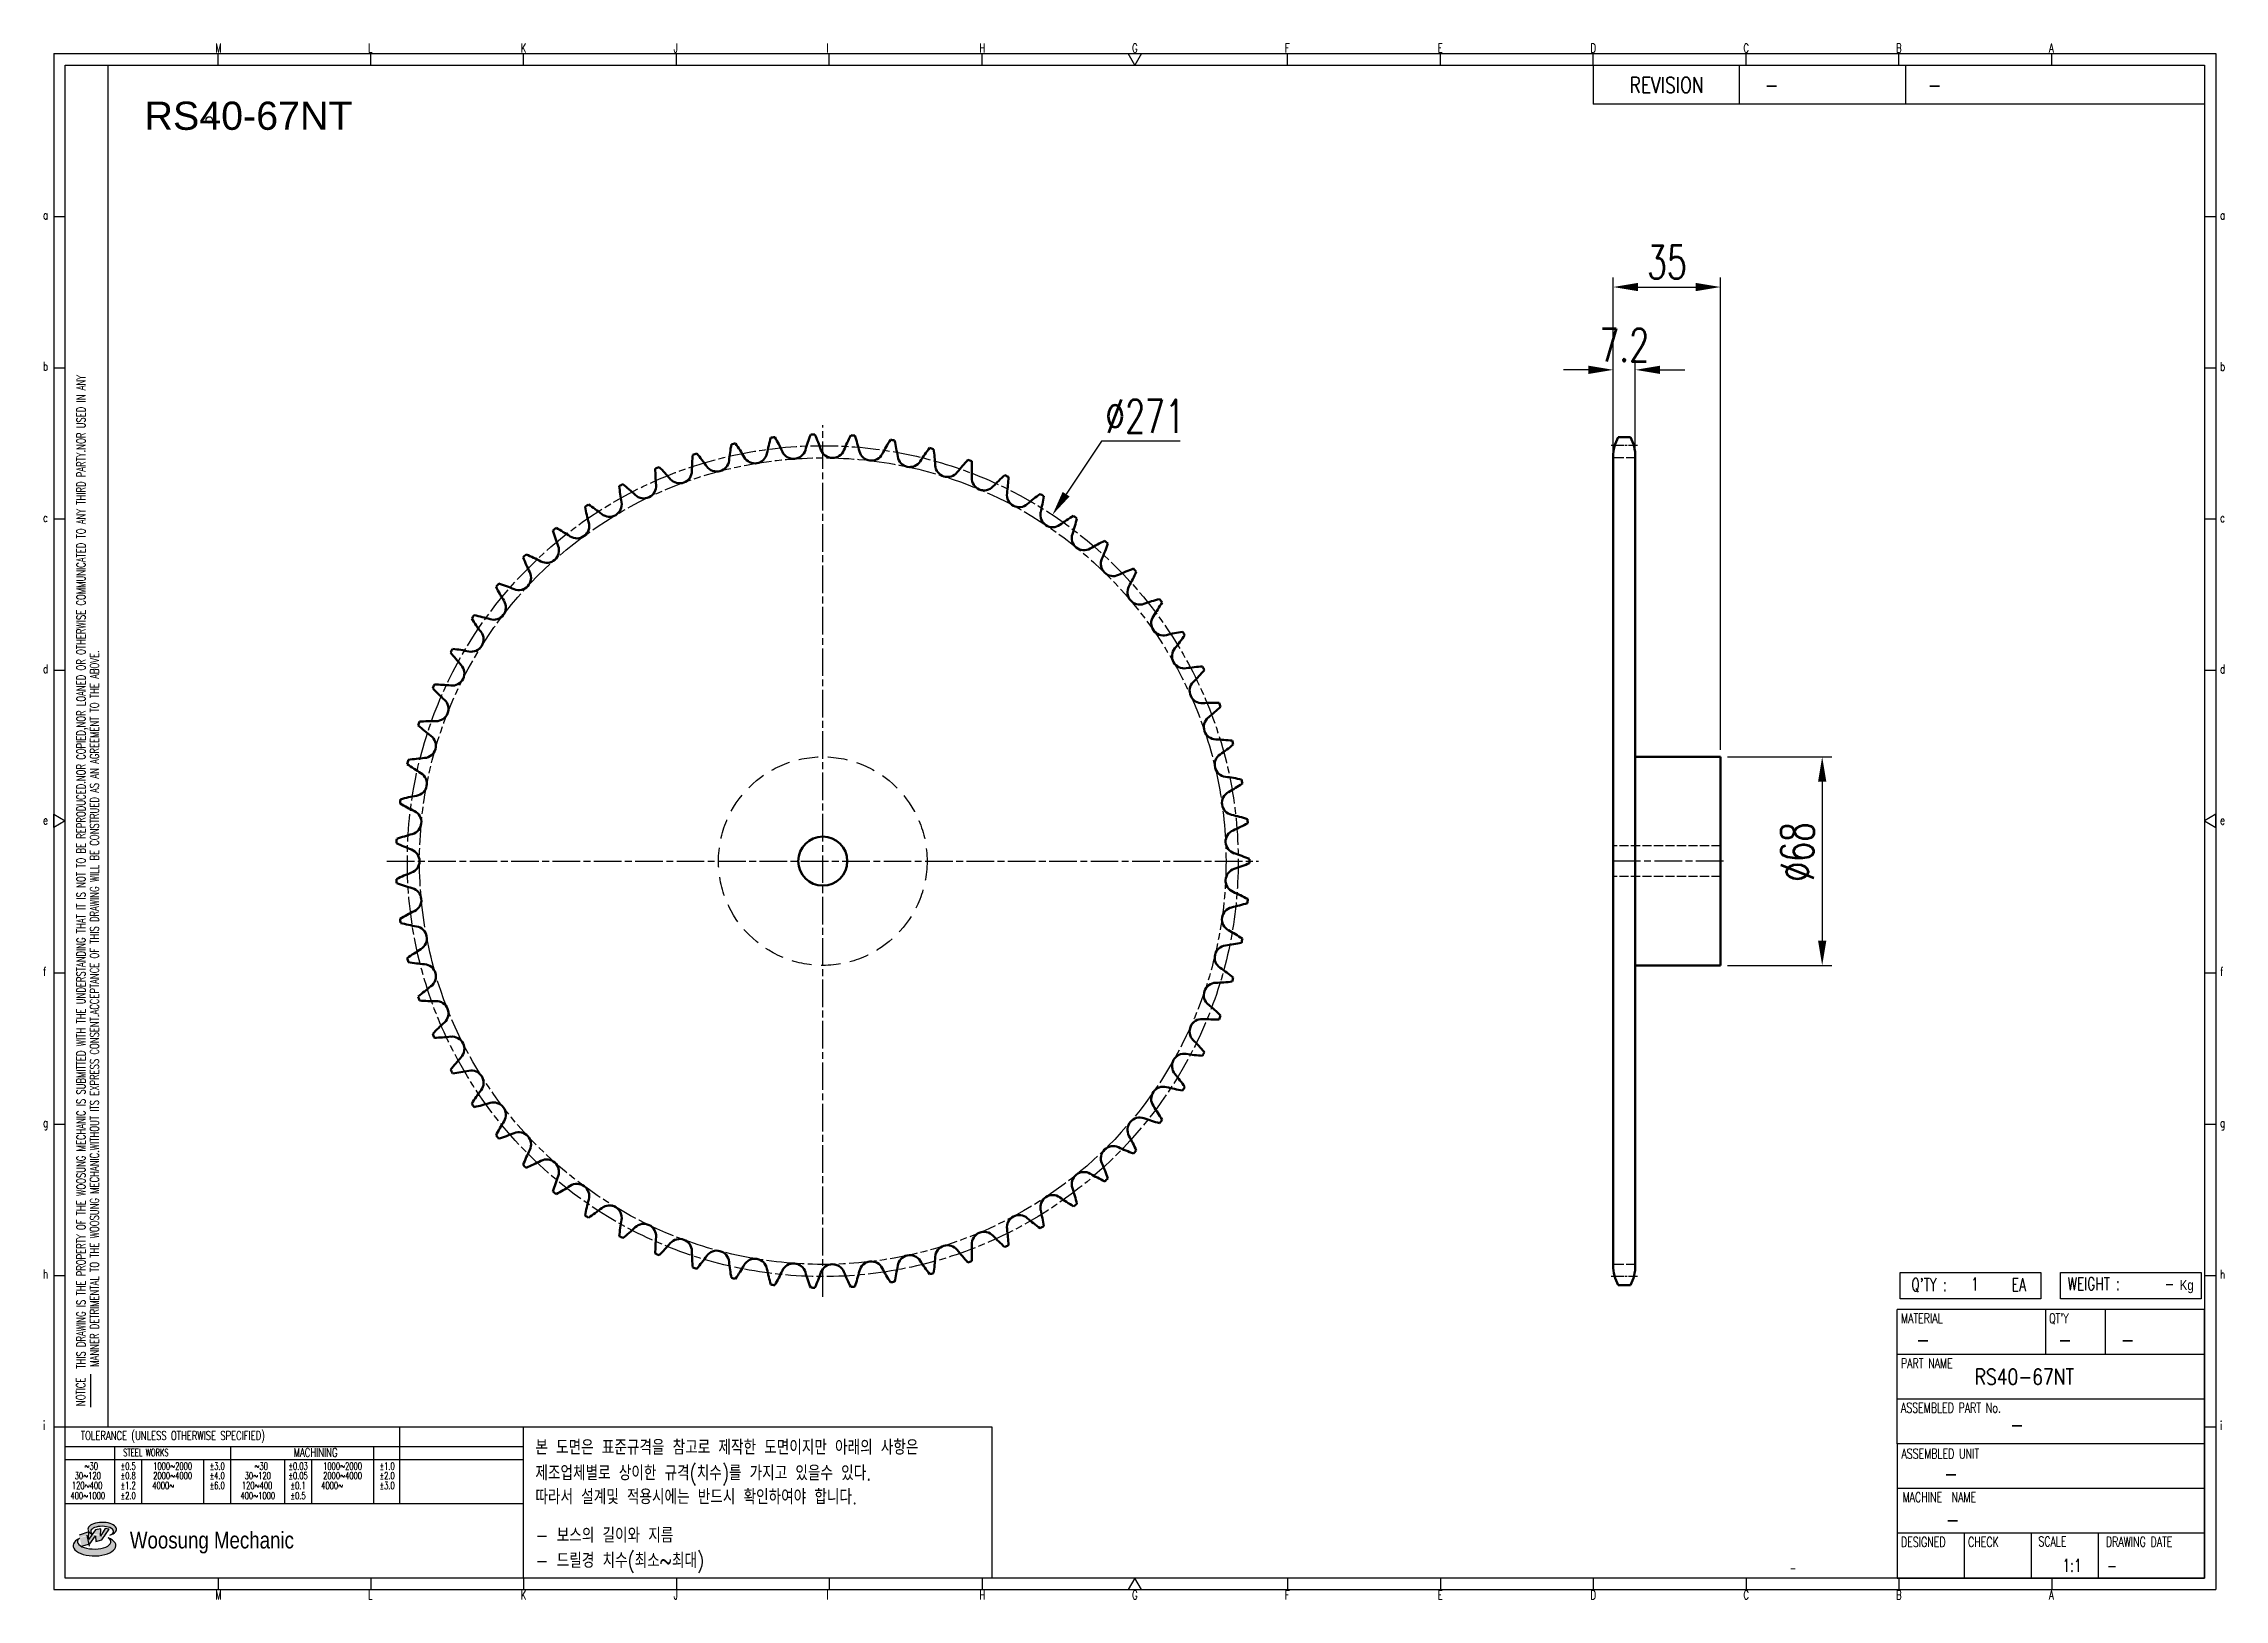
# Model space of a CAD drawing. Header units: millimetres. Extents: x 24040 to 24751, y 28 to 536.
import ezdxf
from ezdxf.enums import TextEntityAlignment as Align

# ---------------------------------------------------------------- set-up
doc = ezdxf.new("R2010")
doc.units = ezdxf.units.MM
for name, pattern in [('AM_ISO02W050', [7.5, 6, -1.5]), ('AM_ISO02W050x2', [3.75, 3, -0.75]), ('AM_ISO08W050', [18, 12, -1.5, 3, -1.5]), ('AM_ISO08W050x2', [9, 6, -0.75, 1.5, -0.75]), ('HIDDEN', [9.525, 6.35, -3.175])]:
    doc.linetypes.add(name, pattern=pattern)
for name, color, linetype, lineweight in [('AM_0N', 7, 'Continuous', 50), ('AM_3N', 6, 'AM_ISO02W050', 25), ('AM_7N', 4, 'AM_ISO08W050', 25)]:
    doc.layers.add(name, color=color, linetype=linetype, lineweight=lineweight)
for name, color, linetype in [('HL', 2, 'HIDDEN'), ('S-DIM', 7, 'Continuous'), ('TITLE', 7, 'Continuous'), ('도면레이아웃', 7, 'Continuous')]:
    doc.layers.add(name, color=color, linetype=linetype)
doc.styles.add('HAN', font='ROMANS.shx', dxfattribs={"width": 0.7, "bigfont": 'whgtxt.shx'})
doc.styles.add('HKD_ST2', font='romans.shx', dxfattribs={"width": 0.7, "height": 4, "bigfont": '@extfont2.shx'})
doc.styles.add('HSG', font='SIMPLEX.shx', dxfattribs={"width": 0.7, "bigfont": 'HSG.shx'})
doc.styles.add('ROMANS', font='romans.shx', dxfattribs={"width": 0.7, "bigfont": 'whgtxt.shx'})
doc.styles.add('SLDTEXTSTYLE4', font='arial.ttf', dxfattribs={"width": 0.8})
doc.styles.get("Standard").update_dxf_attribs({"font": 'arial.ttf'})
doc.dimstyles.new('APP23', dxfattribs={"dimscale": 4.5, "dimtxt": 2.4, "dimasz": 1.8, "dimexe": 0.7, "dimexo": 0.5, "dimgap": 0.6, "dimtad": 1, "dimtoh": 1, "dimdec": 1, "dimrnd": 0.01, "dimzin": 9, "dimdsep": 46, "dimtxsty": 'HSG', "dimcen": 0, "dimclrd": 1, "dimclre": 1, "dimclrt": 256, "dimazin": 2, "dimtp": 1, "dimtm": 1, "dimtfac": 0.5, "dimtdec": 1, "dimtix": 1, "dimtofl": 0, "dimtmove": 0, "dimatfit": 3, "dimfxl": 0, "dimtvp": 1, "dimtolj": 2, "dimlwd": -1, "dimlwe": -1, "dimarcsym": 0})

# ---------------------------------------------------------------- blocks, each defined once
blk = doc.blocks.new('SUYWSHJH')
at = {"layer": '도면레이아웃'}
h = blk.add_hatch(color=10, dxfattribs=at)
h.paths.add_polyline_path([(1.544, 35.177), (1.554, 34.966), (1.779, 35.034), (2.054, 35.422), (1.908, 35.446), (1.728, 35.167), (1.741, 35.439), (1.547, 35.405), (1.292, 35.041), (1.295, 35.33), (0.943, 35.208), (1.03, 34.8), (1.336, 34.885)])
edge = h.paths.add_edge_path()
edge.add_ellipse((1.795, 35.421), major_axis=(-0.53, 0), ratio=0.487785, start_angle=122.36065, end_angle=403.39574)
edge.add_line((1.411, 35.244), (1.419, 35.261))
edge.add_ellipse((1.798, 35.344), major_axis=(-0.423, 0), ratio=0.444396, start_angle=131.58977, end_angle=386.19408, ccw=False)
edge = h.paths.add_edge_path()
edge.add_ellipse((1.512, 34.815), major_axis=(-0.793, 0), ratio=0.480113, start_angle=314.67633, end_angle=590.85213)
edge.add_ellipse((1.501, 34.958), major_axis=(-0.62, 0), ratio=0.43311, start_angle=331.7024, end_angle=574.42495, ccw=False)
for p, q in [((0, 90.118), (80.15, 90.118)), ((0, 90.118), (0, 33.191)), ((6.089, 89.693), (6.089, 90.118)), ((11.753, 89.693), (11.753, 90.118)), ((17.418, 89.693), (17.418, 90.118)), ((23.082, 89.693), (23.082, 90.118)), ((28.746, 89.693), (28.746, 90.118)), ((34.411, 89.693), (34.411, 90.118)), ((45.739, 89.693), (45.739, 90.118)), ((51.404, 89.693), (51.404, 90.118)), ((57.068, 89.693), (57.068, 90.118)), ((62.732, 89.693), (62.732, 90.118)), ((68.397, 89.693), (68.397, 90.118)), ((74.061, 89.693), (74.061, 90.118)), ((80.15, 90.118), (80.15, 33.191)), ((0, 84.085), (0.425, 84.085)), ((79.725, 84.085), (80.15, 84.085)), ((0, 78.478), (0.425, 78.478)), ((79.725, 78.478), (80.15, 78.478)), ((0, 72.87), (0.425, 72.87)), ((79.725, 72.87), (80.15, 72.87)), ((0, 67.262), (0.425, 67.262)), ((79.725, 67.262), (80.15, 67.262)), ((0, 56.047), (0.425, 56.047)), ((79.725, 56.047), (80.15, 56.047)), ((0, 50.439), (0.425, 50.439)), ((79.725, 50.439), (80.15, 50.439)), ((0, 44.832), (0.425, 44.832)), ((79.725, 44.832), (80.15, 44.832)), ((1.377, 39.947), (1.377, 41.174)), ((0, 39.224), (0.425, 39.224)), ((79.725, 39.224), (80.15, 39.224)), ((0, 33.191), (80.15, 33.191)), ((6.089, 33.616), (6.089, 33.191)), ((11.753, 33.616), (11.753, 33.191)), ((17.418, 33.616), (17.418, 33.191)), ((23.082, 33.616), (23.082, 33.191)), ((28.746, 33.616), (28.746, 33.191)), ((34.411, 33.616), (34.411, 33.191)), ((45.739, 33.616), (45.739, 33.191)), ((51.404, 33.616), (51.404, 33.191)), ((57.068, 33.616), (57.068, 33.191)), ((62.732, 33.616), (62.732, 33.191)), ((68.397, 33.616), (68.397, 33.191)), ((74.061, 33.616), (74.061, 33.191))]:
    blk.add_line(p, q)
at = {"color": 2}
for p, q in [((2.017, 39.224), (2.017, 89.693)), ((0.425, 39.224), (17.418, 39.224)), ((12.816, 39.224), (12.816, 36.382)), ((17.418, 33.616), (17.418, 39.224)), ((0.425, 38.487), (17.418, 38.487)), ((0.425, 38.012), (17.418, 38.012)), ((2.257, 38.487), (2.257, 36.382)), ((3.257, 38.012), (3.257, 36.382)), ((5.557, 38.012), (5.557, 36.382)), ((6.557, 38.5), (6.557, 36.382)), ((8.557, 38.012), (8.557, 36.382)), ((9.557, 38.026), (9.557, 36.382)), ((11.857, 38.487), (11.857, 36.382)), ((0.425, 36.382), (17.418, 36.382))]:
    blk.add_line(p, q, dxfattribs=at)
at = {"color": 6, "ltscale": 0.5}
for p, q in [((57.068, 89.693), (57.068, 88.246)), ((62.47, 89.693), (62.47, 88.246)), ((68.635, 89.693), (68.635, 88.246)), ((79.725, 88.246), (57.068, 88.246)), ((68.336, 38.59), (68.336, 43.563)), ((79.725, 43.563), (68.336, 43.563)), ((73.827, 43.563), (73.827, 41.905)), ((76.037, 43.563), (76.037, 41.905)), ((79.725, 38.59), (79.725, 43.563)), ((79.725, 41.905), (68.336, 41.905)), ((79.725, 40.248), (68.336, 40.248)), ((68.336, 38.59), (68.336, 33.616)), ((79.725, 38.59), (68.336, 38.59)), ((79.725, 33.616), (79.725, 38.59)), ((79.725, 36.932), (68.336, 36.932)), ((79.725, 35.274), (68.336, 35.274)), ((70.822, 33.616), (70.822, 35.274)), ((73.309, 33.616), (73.309, 35.274)), ((75.796, 33.616), (75.796, 35.274)), ((68.336, 33.616), (79.725, 33.616))]:
    blk.add_line(p, q, dxfattribs=at)
for points in [[(40.075, 89.693), (39.83, 90.118), (40.32, 90.118)], [(0.425, 89.693), (79.725, 89.693), (79.725, 33.616), (0.425, 33.616)], [(0.425, 61.679), (0, 61.433), (0, 61.924)], [(79.725, 61.679), (80.15, 61.433), (80.15, 61.924)], [(40.075, 33.616), (39.83, 33.191), (40.32, 33.191)]]:
    blk.add_lwpolyline(points, close=True)
at = {"layer": 'TITLE', "color": 20}
for p, q in [((68.449, 43.961), (68.449, 44.936)), ((68.449, 44.936), (73.654, 44.936)), ((73.654, 44.936), (73.654, 43.961)), ((74.39, 43.961), (74.39, 44.936)), ((74.39, 44.936), (79.595, 44.936)), ((79.595, 44.936), (79.595, 43.961)), ((73.654, 43.961), (68.449, 43.961)), ((79.595, 43.961), (74.39, 43.961))]:
    blk.add_line(p, q, dxfattribs=at)
at = {"layer": '도면레이아웃'}
for p, q in [((1.295, 35.33), (0.943, 35.208)), ((1.03, 34.8), (1.336, 34.885)), ((1.224, 35.208), (1.311, 34.8)), ((1.224, 35.208), (1.224, 35.208)), ((1.547, 35.405), (1.292, 35.041)), ((1.292, 35.041), (1.295, 35.33)), ((1.336, 34.885), (1.544, 35.177)), ((1.419, 35.261), (1.411, 35.244)), ((1.544, 35.177), (1.554, 34.966)), ((1.741, 35.439), (1.547, 35.405)), ((1.554, 34.966), (1.779, 35.034)), ((1.908, 35.446), (1.728, 35.167)), ((1.728, 35.167), (1.741, 35.439)), ((1.779, 35.034), (2.054, 35.422)), ((2.054, 35.422), (1.908, 35.446))]:
    blk.add_line(p, q, dxfattribs=at)
for centre, major_axis, ratio, start_param, end_param in [((1.795, 35.421), (-0.53, 0), 0.487785, 2.135596, 7.040584), ((1.512, 34.815), (-0.793, 0), 0.480113, 5.492138, 10.312315), ((1.501, 34.958), (-0.62, 0), 0.43311, 5.789299, 10.025607), ((1.798, 35.344), (-0.423, 0), 0.444396, 2.296675, 6.740358)]:
    blk.add_ellipse(centre, major_axis=major_axis, ratio=ratio, start_param=start_param, end_param=end_param, dxfattribs=at)
at = {"color": 4, "style": 'HKD_ST2', "width": 0.7}
for s, p in [('M', (5.988, 90.164)), ('L', (11.652, 90.164)), ('K', (17.316, 90.164)), ('J', (22.981, 90.164)), ('I', (28.645, 90.164)), ('H', (34.309, 90.164)), ('G', (39.974, 90.164)), ('F', (45.638, 90.164)), ('E', (51.302, 90.164)), ('D', (56.967, 90.164)), ('C', (62.631, 90.164)), ('B', (68.295, 90.164)), ('A', (73.96, 90.164)), ('a', (-0.395, 83.976)), ('a', (80.305, 83.97)), ('b', (-0.395, 78.368)), ('b', (80.305, 78.362)), ('c', (-0.395, 72.76)), ('c', (80.305, 72.754)), ('d', (-0.395, 67.153)), ('d', (80.305, 67.147)), ('e', (-0.395, 61.545)), ('e', (80.305, 61.539)), ('f', (-0.395, 55.937)), ('f', (80.305, 55.931)), ('g', (-0.395, 50.33)), ('g', (80.305, 50.324)), ('h', (-0.395, 44.722)), ('h', (80.305, 44.716)), ('i', (-0.395, 39.114)), ('i', (80.305, 39.108)), ('M', (5.988, 32.824)), ('L', (11.652, 32.824)), ('K', (17.316, 32.824)), ('J', (22.981, 32.824)), ('I', (28.645, 32.824)), ('H', (34.309, 32.824)), ('G', (39.974, 32.824)), ('F', (45.638, 32.824)), ('E', (51.302, 32.824)), ('D', (56.967, 32.824)), ('C', (62.631, 32.824)), ('B', (68.295, 32.824)), ('A', (73.96, 32.824))]:
    blk.add_text(s, height=0.326, dxfattribs=at).set_placement(p)
for s, height, style, width, p in [('REVISION', 0.5806, 'HAN', 0.8, (58.415, 88.664)), ('-', 0.581, 'HAN', 0.8, (63.426, 88.664)), ('-', 0.581, 'HAN', 0.8, (69.468, 88.664)), ("Q'TY : ", 0.4746, 'HKD_ST2', 0.7, (68.857, 44.253)), ('1', 0.475, 'HKD_ST2', 0.7, (71.071, 44.275)), ('EA', 0.4746, 'HKD_ST2', 0.7, (72.578, 44.253)), ('WEIGHT : ', 0.4746, 'HKD_ST2', 0.7, (74.65, 44.286)), ('-', 0.581, 'HAN', 0.8, (69.029, 42.157)), ('-', 0.581, 'HAN', 0.8, (74.289, 42.157)), ('-', 0.581, 'HAN', 0.8, (76.623, 42.157)), ('-', 0.581, 'HAN', 0.8, (72.515, 39.013)), ('-', 0.581, 'HAN', 0.8, (70.067, 37.189)), ('-', 0.581, 'HAN', 0.8, (70.126, 35.48)), ('1:1', 0.4746, 'HKD_ST2', 0.7, (74.458, 33.848)), ('-', 0.475, 'HKD_ST2', 0.7, (76.112, 33.837))]:
    blk.add_text(s, height=height, dxfattribs=dict(style=style, width=width)).set_placement(p)
at = {"color": 6, "style": 'HKD_ST2', "width": 0.7}
for s, p in [(' THIS DRAWING IS THE PROPERTY OF THE WOOSUNG MECHANIC IS SUBMITTED WITH THE UNDERSTANDING THAT IT IS NOT TO BE REPRODUCED.NOR COPIED,NOR LOANED OR OTHERWISE COMMUNICATED TO ANY THIRD PARTY.NOR USED IN ANY', (1.173, 41.217)), ('MANNER DETRIMENTAL TO THE WOOSUNG MECHANIC.WITHOUT ITS EXPRESS CONSENT.ACCEPTANCE OF THIS DRAWING WILL BE CONSTRUED AS AN AGREEMENT TO THE ABOVE.', (1.672, 41.447))]:
    blk.add_text(s, height=0.326266, rotation=90, dxfattribs=at).set_placement(p)
at = {"style": 'HKD_ST2', "width": 0.7}
blk.add_text('-', height=0.475, dxfattribs=at).set_placement((78.613, 44.286), align=Align.RIGHT)
at = {"color": 4, "style": 'HKD_ST2', "width": 0.7}
for s, height, p in [('MATERIAL', 0.3651, (68.474, 43.425)), ("QT'Y", 0.3651, (73.965, 43.425)), ('PART NAME', 0.3651, (68.474, 41.756)), ('ASSEMBLED PART No.', 0.36511, (68.474, 40.109)), ('ASSEMBLED UNIT', 0.36511, (68.49, 38.408)), ('MACHINE  NAME', 0.36511, (68.532, 36.794)), ('DESIGNED', 0.3651, (68.474, 35.136)), ('CHECK', 0.3651, (70.961, 35.136)), ('SCALE', 0.3651, (73.566, 35.153)), ('DRAWING DATE', 0.36511, (76.071, 35.141))]:
    blk.add_text(s, height=height, dxfattribs=at).set_placement(p, align=Align.TOP_LEFT)
at = {"style": 'HKD_ST2', "width": 0.7}
blk.add_text('NOTICE', height=0.3263, rotation=90, dxfattribs=at).set_placement((1.163, 39.988))
for s, height, style, width, p in [('TOLERANCE (UNLESS OTHERWISE SPECIFIED)', 0.32627, 'HKD_ST2', 0.7, (4.417, 38.896)), ('-', 0.326, 'ROMANS', 0.65, (64.469, 33.975))]:
    blk.add_text(s, height=height, dxfattribs=dict(style=style, width=width)).set_placement(p, align=Align.MIDDLE_CENTER)
at = {"color": 4, "style": 'HKD_ST2', "width": 0.7}
for s, height, p in [('STEEL WORKS', 0.26101, (3.416, 38.268)), ('MACHINING', 0.3263, (9.707, 38.27)), ('%%P0.5', 0.261, (2.757, 37.762)), ('%%P0.8', 0.261, (2.757, 37.411)), ('%%P3.0', 0.261, (6.057, 37.762)), ('%%P4.0', 0.261, (6.057, 37.411)), ('%%P0.03', 0.261, (9.057, 37.762)), ('%%P0.05', 0.261, (9.057, 37.411)), ('%%P1.0', 0.261, (12.357, 37.762)), ('%%P2.0', 0.261, (12.357, 37.411)), ('%%P1.2', 0.261, (2.757, 37.045)), ('%%P2.0', 0.261, (2.757, 36.67)), ('%%P6.0', 0.261, (6.057, 37.045)), ('%%P0.1', 0.261, (9.057, 37.045)), ('%%P0.5', 0.261, (9.057, 36.67)), ('%%P3.0', 0.261, (12.357, 37.045))]:
    blk.add_text(s, height=height, dxfattribs=at).set_placement(p, align=Align.MIDDLE)
for s, height, p in [('30%%126120', 0.261, (1.263, 37.411)), ('%%12630', 0.261, (1.389, 37.762)), ('2000%%1264000', 0.26101, (4.407, 37.411)), ('1000%%1262000', 0.26101, (4.407, 37.762)), ('30%%126120', 0.261, (7.563, 37.411)), ('%%12630', 0.261, (7.689, 37.762)), ('2000%%1264000', 0.26101, (10.707, 37.411)), ('1000%%1262000', 0.26101, (10.707, 37.762)), ('400%%1261000', 0.26101, (1.263, 36.67)), ('120%%126400', 0.26101, (1.237, 37.045)), ('4000%%126', 0.261, (4.061, 37.045)), ('400%%1261000', 0.26101, (7.563, 36.67)), ('120%%126400', 0.26101, (7.537, 37.045)), ('4000%%126', 0.261, (10.321, 37.045))]:
    blk.add_text(s, height=height, dxfattribs=at).set_placement(p, align=Align.MIDDLE_CENTER)
at = {"color": 1, "style": 'SLDTEXTSTYLE4', "width": 0.8}
blk.add_text('Woosung Mechanic', height=0.61957, dxfattribs=at).set_placement((2.822, 34.711))
at = {"layer": 'TITLE', "width": 0.8}
blk.add_text('Kg', height=0.3789, dxfattribs=at).set_placement((78.807, 44.286))
blk = doc.blocks.new('*D2')
at = {"layer": 'Defpoints', "color": 0, "transparency": 16777216}
for p in [(24368.51, 382.06), (24218.76, 156.26)]:
    blk.add_point(p, dxfattribs=at)
at = {"layer": 'S-DIM', "color": 1, "transparency": 16777216}
for p, q in [((24384.49, 406.15), (24372.99, 388.82)), ((24410.23, 406.15), (24384.49, 406.15))]:
    blk.add_line(p, q, dxfattribs=at)
blk.add_solid([(24371.86, 389.56), (24374.11, 388.07), (24368.51, 382.06)], dxfattribs=at)
at = {"layer": 'S-DIM', "transparency": 16777216, "insert": (24398.71, 414.25), "char_height": 10.8, "attachment_point": 5, "style": 'HSG'}
blk.add_mtext('\\A2;∅271', dxfattribs=at)
blk = doc.blocks.new('*D3')
at = {"layer": 'Defpoints', "color": 0, "transparency": 16777216}
for p in [(24558.6, 429.36), (24551.4, 400.66), (24558.6, 400.66)]:
    blk.add_point(p, dxfattribs=at)
at = {"layer": 'S-DIM', "color": 1, "transparency": 16777216}
for p, q in [((24543.3, 429.36), (24535.2, 429.36)), ((24551.4, 402.91), (24551.4, 432.51)), ((24558.6, 402.91), (24558.6, 432.51)), ((24566.7, 429.36), (24574.8, 429.36))]:
    blk.add_line(p, q, dxfattribs=at)
for points in [[(24543.3, 430.71), (24543.3, 428.01), (24551.4, 429.36)], [(24566.7, 430.71), (24566.7, 428.01), (24558.6, 429.36)]]:
    blk.add_solid(points, dxfattribs=at)
at = {"layer": 'S-DIM', "transparency": 16777216, "insert": (24555, 437.46), "char_height": 10.8, "attachment_point": 5, "style": 'HSG'}
blk.add_mtext('\\A2;7.2', dxfattribs=at)
blk = doc.blocks.new('*D4')
at = {"layer": 'Defpoints', "color": 0, "transparency": 16777216}
for p in [(24586.4, 456.36), (24551.4, 400.66), (24586.4, 303.16)]:
    blk.add_point(p, dxfattribs=at)
at = {"layer": 'S-DIM', "color": 1, "transparency": 16777216}
for p, q in [((24551.4, 402.91), (24551.4, 459.51)), ((24559.5, 456.36), (24578.3, 456.36)), ((24586.4, 305.41), (24586.4, 459.51))]:
    blk.add_line(p, q, dxfattribs=at)
for points in [[(24559.5, 457.71), (24559.5, 455.01), (24551.4, 456.36)], [(24578.3, 457.71), (24578.3, 455.01), (24586.4, 456.36)]]:
    blk.add_solid(points, dxfattribs=at)
at = {"layer": 'S-DIM', "transparency": 16777216, "insert": (24568.9, 464.46), "char_height": 10.8, "attachment_point": 5, "style": 'HSG'}
blk.add_mtext('\\A2;35', dxfattribs=at)
blk = doc.blocks.new('*D5')
at = {"layer": 'Defpoints', "color": 0, "transparency": 16777216}
for p in [(24586.4, 303.16), (24586.4, 235.16), (24619.54, 235.16)]:
    blk.add_point(p, dxfattribs=at)
at = {"layer": 'S-DIM', "color": 1, "transparency": 16777216}
for p, q in [((24588.65, 303.16), (24622.69, 303.16)), ((24619.54, 295.06), (24619.54, 243.26)), ((24588.65, 235.16), (24622.69, 235.16))]:
    blk.add_line(p, q, dxfattribs=at)
for points in [[(24618.19, 295.06), (24620.89, 295.06), (24619.54, 303.16)], [(24618.19, 243.26), (24620.89, 243.26), (24619.54, 235.16)]]:
    blk.add_solid(points, dxfattribs=at)
at = {"layer": 'S-DIM', "transparency": 16777216, "insert": (24611.44, 272.18), "char_height": 10.8, "attachment_point": 5, "rotation": 90, "style": 'HSG'}
blk.add_mtext('\\A2;%%c68', dxfattribs=at)

msp = doc.modelspace()

# ---------------------------------------------------------------- linework, layer by layer
at = {"color": 4}
msp.add_lwpolyline([(24196.08, 84.73), (24348.8, 84.73), (24348.8, 35.39), (24196.08, 35.39)], close=True, dxfattribs=at)
msp.add_circle((24093.57, 510.83), 1.06)
at = {"layer": 'AM_0N'}
for p, q in [((24553.01, 407.44), (24556.98, 407.44)), ((24551.4, 401.04), (24551.4, 137.28)), ((24558.6, 401.04), (24558.6, 137.28)), ((24558.6, 303.16), (24586.4, 303.16)), ((24586.4, 303.16), (24586.4, 235.16)), ((24558.6, 235.16), (24586.4, 235.16)), ((24553.01, 130.88), (24556.98, 130.88))]:
    msp.add_line(p, q, dxfattribs=at)
msp.add_circle((24293.63, 269.16), 8, dxfattribs=at)
for centre, radius, start, end in [((24339.99, 389.21), 65.83, 164.08183, 168.73134), ((24293.63, 269.16), 139.14, 96.43652, 96.99632), ((24220.66, 375.16), 65.83, 24.70149, 29.35101), ((24351.03, 384.34), 65.83, 158.70869, 163.35821), ((24293.63, 269.16), 139.14, 91.06339, 91.62318), ((24230.91, 381.52), 65.83, 19.32836, 23.97787), ((24361.56, 378.46), 65.83, 153.33556, 157.98507), ((24293.63, 269.16), 139.14, 85.69025, 86.25005), ((24241.7, 386.9), 65.83, 13.95522, 18.60474), ((24371.5, 371.62), 65.83, 147.96242, 152.61194), ((24293.63, 269.16), 139.14, 80.31712, 80.87691), ((24252.96, 391.25), 65.83, 8.58209, 13.23161), ((24564.9, 401.04), 13.5, 151.70092, 180), ((24545.1, 401.04), 13.5, 0, 28.29908), ((24316.79, 395.75), 65.83, 174.8281, 179.47761), ((24293.63, 269.16), 139.14, 107.18279, 107.74258), ((24202.18, 359.69), 65.83, 35.44776, 40.09728), ((24259.07, 400.2), 4.01, 215.44776, 354.10448), ((24328.54, 393.02), 65.83, 169.45496, 174.10448), ((24293.63, 269.16), 139.14, 101.80965, 102.36945), ((24211.06, 367.86), 65.83, 30.07463, 34.72414), ((24271.49, 402.86), 4.01, 210.07463, 348.73134), ((24284.11, 404.34), 4.01, 204.70149, 343.35821), ((24296.81, 404.64), 4.01, 199.32836, 337.98507), ((24309.48, 403.75), 4.01, 193.95522, 332.61194), ((24322.02, 401.67), 4.01, 188.58209, 327.23881), ((24380.75, 363.88), 65.83, 142.58929, 147.23881), ((24293.63, 269.16), 139.14, 74.94398, 75.50378), ((24264.57, 394.52), 65.83, 3.20896, 7.85847), ((24389.23, 355.3), 65.83, 137.21616, 141.86567), ((24293.63, 269.16), 139.14, 69.57085, 70.13064), ((24276.44, 396.69), 65.83, 357.83582, 2.48534), ((24293.63, 269.16), 139.14, 117.92906, 118.48885), ((24292.78, 397.84), 65.83, 185.57436, 190.22388), ((24186.9, 341.05), 65.83, 46.19403, 50.84355), ((24235.25, 391.45), 4.01, 226.19403, 4.85075), ((24293.63, 269.16), 139.14, 112.55592, 113.11572), ((24304.84, 397.36), 65.83, 180.20123, 184.85075), ((24194.1, 350.73), 65.83, 40.8209, 45.47041), ((24246.95, 396.38), 4.01, 220.8209, 359.47761), ((24334.3, 398.43), 4.01, 183.20896, 321.86567), ((24346.23, 394.06), 4.01, 177.83582, 316.49254), ((24396.88, 345.97), 65.83, 131.84302, 136.49254), ((24293.63, 269.16), 139.14, 64.19771, 64.75751), ((24288.45, 397.74), 65.83, 352.46269, 357.1122), ((24293.63, 269.16), 139.14, 123.30219, 123.86199), ((24280.74, 397.2), 65.83, 190.9475, 195.59701), ((24180.64, 330.74), 65.83, 51.56716, 56.21668), ((24224.05, 385.45), 4.01, 231.56716, 10.22388), ((24357.69, 388.58), 4.01, 172.46269, 311.1194), ((24403.62, 335.97), 65.83, 126.46989, 131.1194), ((24293.63, 269.16), 139.14, 58.82458, 59.38438), ((24300.52, 397.66), 65.83, 347.08955, 351.73907), ((24293.63, 269.16), 139.14, 128.67533, 129.23512), ((24268.8, 395.43), 65.83, 196.32063, 200.97015), ((24175.37, 319.89), 65.83, 56.9403, 61.58981), ((24213.47, 378.42), 4.01, 236.9403, 15.59701), ((24368.59, 382.06), 4.01, 167.08955, 305.74627), ((24409.39, 325.38), 65.83, 121.09675, 125.74627), ((24312.52, 396.45), 65.83, 341.71642, 346.36593), ((24293.63, 269.16), 139.14, 53.45145, 54.01124), ((24203.59, 370.43), 4.01, 242.31343, 20.97015), ((24378.83, 374.54), 4.01, 161.71642, 300.37313), ((24414.15, 314.29), 65.83, 115.72362, 120.37313), ((24324.36, 394.13), 65.83, 336.34328, 340.9928), ((24293.63, 269.16), 139.14, 48.07831, 48.63811), ((24194.5, 361.56), 4.01, 247.68657, 26.34328), ((24293.63, 269.16), 139.14, 134.04846, 134.60826), ((24257.09, 392.55), 65.83, 201.69377, 206.34328), ((24171.14, 308.59), 65.83, 62.31343, 66.96295), ((24388.33, 366.1), 4.01, 156.34328, 295), ((24417.84, 302.81), 65.83, 110.35048, 115), ((24335.92, 390.7), 65.83, 330.97015, 335.61967), ((24293.63, 269.16), 139.14, 42.70518, 43.26497), ((24293.63, 269.16), 139.14, 139.42159, 139.98139), ((24245.7, 388.59), 65.83, 207.0669, 211.71642), ((24167.98, 296.95), 65.83, 67.68657, 72.33608), ((24396.99, 356.81), 4.01, 150.97015, 289.62687), ((24293.63, 269.16), 139.14, 144.79473, 145.35453), ((24165.94, 285.06), 65.83, 73.0597, 77.70922), ((24186.28, 351.87), 4.01, 253.0597, 31.71642), ((24420.45, 291.03), 65.83, 104.97735, 109.62687), ((24404.74, 346.75), 4.01, 145.59701, 284.25373), ((24347.12, 386.21), 65.83, 325.59701, 330.24653), ((24293.63, 269.16), 139.14, 37.33204, 37.89184), ((24179.01, 341.45), 4.01, 258.43284, 37.08955), ((24234.72, 383.57), 65.83, 212.44004, 217.08955), ((24421.94, 279.06), 65.83, 99.60421, 104.25373), ((24357.84, 380.68), 65.83, 320.22388, 324.8734), ((24293.63, 269.16), 139.14, 31.95891, 32.5187), ((24293.63, 269.16), 139.14, 150.16786, 150.72766), ((24224.27, 377.55), 65.83, 217.81317, 222.46269), ((24165.01, 273.03), 65.83, 78.43284, 83.08235), ((24411.52, 336), 4.01, 140.22388, 278.8806), ((24172.75, 330.4), 4.01, 263.80597, 42.46269), ((24422.3, 267), 65.83, 94.23108, 98.8806), ((24417.26, 324.67), 4.01, 134.85075, 273.50746), ((24368, 374.18), 65.83, 314.85075, 319.50026), ((24293.63, 269.16), 139.14, 26.58577, 27.14557), ((24293.63, 269.16), 139.14, 155.541, 156.10079), ((24214.42, 370.58), 65.83, 223.1863, 227.83582), ((24165.21, 260.97), 65.83, 83.80597, 88.45549), ((24167.54, 318.81), 4.01, 269.1791, 47.83582), ((24421.53, 254.96), 65.83, 88.85795, 93.50746), ((24293.63, 269.16), 139.14, 21.21264, 21.77244), ((24293.63, 269.16), 139.14, 160.91413, 161.47393), ((24205.28, 362.72), 65.83, 228.55944, 233.20896), ((24166.54, 248.98), 65.83, 89.1791, 93.82862), ((24421.91, 312.85), 4.01, 129.47761, 268.13433), ((24377.51, 366.76), 65.83, 309.47761, 314.12713), ((24163.45, 306.79), 4.01, 274.55224, 53.20896), ((24419.64, 243.04), 65.83, 83.48481, 88.13433), ((24386.28, 358.47), 65.83, 304.10448, 308.75399), ((24293.63, 269.16), 139.14, 15.8395, 16.3993), ((24293.63, 269.16), 139.14, 166.28727, 166.84706), ((24196.9, 354.03), 65.83, 233.93257, 238.58209), ((24168.99, 237.17), 65.83, 94.55224, 99.20176), ((24425.44, 300.64), 4.01, 124.10448, 262.76119), ((24160.5, 294.43), 4.01, 279.92537, 58.58209), ((24427.81, 288.16), 4.01, 118.73134, 257.38806), ((24416.64, 231.36), 65.83, 78.11168, 82.76119), ((24394.24, 349.41), 65.83, 298.73134, 303.38086), ((24293.63, 269.16), 139.14, 10.46637, 11.02617), ((24293.63, 269.16), 139.14, 171.6604, 172.2202), ((24189.38, 344.6), 65.83, 239.30571, 243.95522), ((24172.53, 225.64), 65.83, 99.92537, 104.57489), ((24158.72, 281.85), 4.01, 285.29851, 63.95522), ((24177.14, 214.49), 65.83, 105.29851, 109.94802), ((24429, 275.51), 4.01, 113.35821, 252.01493), ((24412.56, 220.01), 65.83, 72.73854, 77.38806), ((24401.31, 339.63), 65.83, 293.35821, 298.00773), ((24293.63, 269.16), 139.14, 5.09324, 5.65303), ((24293.63, 269.16), 139.14, 177.03353, 177.59333), ((24182.77, 334.51), 65.83, 244.67884, 249.32836), ((24158.12, 269.16), 4.01, 290.67164, 69.32836), ((24407.44, 209.09), 65.83, 67.36541, 72.01493), ((24182.77, 203.82), 65.83, 110.67164, 115.32116), ((24293.63, 269.16), 139.14, 182.40667, 182.96647), ((24429, 262.81), 4.01, 107.98507, 246.64179), ((24407.44, 329.24), 65.83, 287.98507, 292.63459), ((24293.63, 269.16), 139.14, 359.7201, 0.2799), ((24177.14, 323.84), 65.83, 250.05198, 254.70149), ((24158.72, 256.47), 4.01, 296.04478, 74.70149), ((24401.31, 198.69), 65.83, 61.99227, 66.64179), ((24293.63, 269.16), 139.14, 354.34697, 354.90676), ((24189.38, 193.72), 65.83, 116.04478, 120.69429), ((24293.63, 269.16), 139.14, 187.7798, 188.3396), ((24172.53, 312.69), 65.83, 255.42511, 260.07463), ((24427.81, 250.16), 4.01, 102.61194, 241.26866), ((24412.56, 318.32), 65.83, 282.61194, 287.26146), ((24160.5, 243.9), 4.01, 301.41791, 80.07463), ((24416.64, 306.97), 65.83, 277.23881, 281.88832), ((24394.24, 188.92), 65.83, 56.61914, 61.26866), ((24293.63, 269.16), 139.14, 348.97383, 349.53363), ((24196.9, 184.29), 65.83, 121.41791, 126.06743), ((24293.63, 269.16), 139.14, 193.15294, 193.71273), ((24168.99, 301.16), 65.83, 260.79824, 265.44776), ((24163.45, 231.54), 4.01, 306.79104, 85.44776), ((24425.44, 237.68), 4.01, 97.23881, 235.89552), ((24205.28, 175.61), 65.83, 126.79104, 131.44056), ((24421.91, 225.48), 4.01, 91.86567, 230.52239), ((24419.64, 295.28), 65.83, 271.86567, 276.51519), ((24386.28, 179.85), 65.83, 51.24601, 55.89552), ((24293.63, 269.16), 139.14, 343.6007, 344.1605), ((24293.63, 269.16), 139.14, 198.52607, 199.08587), ((24166.54, 289.35), 65.83, 266.17138, 270.8209), ((24167.54, 219.51), 4.01, 312.16418, 90.8209), ((24377.51, 171.57), 65.83, 45.87287, 50.52239), ((24214.42, 167.75), 65.83, 132.16418, 136.8137), ((24417.26, 213.66), 4.01, 86.49254, 225.14925), ((24421.53, 283.37), 65.83, 266.49254, 271.14205), ((24293.63, 269.16), 139.14, 338.22756, 338.78736), ((24293.63, 269.16), 139.14, 203.89921, 204.459), ((24165.21, 277.36), 65.83, 271.54451, 276.19403), ((24172.75, 207.92), 4.01, 317.53731, 96.19403), ((24411.52, 202.33), 4.01, 81.1194, 219.77612), ((24422.3, 271.33), 65.83, 261.1194, 265.76892), ((24368, 164.14), 65.83, 40.49974, 45.14925), ((24293.63, 269.16), 139.14, 332.85443, 333.41423), ((24224.27, 160.77), 65.83, 137.53731, 142.18683), ((24293.63, 269.16), 139.14, 209.27234, 209.83214), ((24165.01, 265.3), 65.83, 276.91765, 281.56716), ((24179.01, 196.87), 4.01, 322.91045, 101.56716), ((24357.84, 157.64), 65.83, 35.1266, 39.77612), ((24234.72, 154.75), 65.83, 142.91045, 147.55996), ((24404.74, 191.58), 4.01, 75.74627, 214.40299), ((24421.94, 259.27), 65.83, 255.74627, 260.39579), ((24293.63, 269.16), 139.14, 327.4813, 328.04109), ((24293.63, 269.16), 139.14, 214.64547, 215.20527), ((24165.94, 253.27), 65.83, 282.29078, 286.9403), ((24186.28, 186.46), 4.01, 328.28358, 106.9403), ((24396.99, 181.52), 4.01, 70.37313, 209.02985), ((24420.45, 247.3), 65.83, 250.37313, 255.02265), ((24347.12, 152.12), 65.83, 29.75347, 34.40299), ((24245.7, 149.74), 65.83, 148.28358, 152.9331), ((24293.63, 269.16), 139.14, 220.01861, 220.57841), ((24167.98, 241.38), 65.83, 287.66392, 292.31343), ((24194.5, 176.77), 4.01, 333.65672, 112.31343), ((24335.92, 147.63), 65.83, 24.38033, 29.02985), ((24293.63, 269.16), 139.14, 322.10816, 322.66796), ((24257.09, 145.78), 65.83, 153.65672, 158.30623), ((24171.14, 229.74), 65.83, 293.03705, 297.68657), ((24203.59, 167.89), 4.01, 339.02985, 117.68657), ((24388.33, 172.22), 4.01, 65, 203.65672), ((24417.84, 235.52), 65.83, 245, 249.64952), ((24293.63, 269.16), 139.14, 316.73503, 317.29482), ((24293.63, 269.16), 139.14, 225.39174, 225.95154), ((24268.8, 142.9), 65.83, 159.02985, 163.67937), ((24213.47, 159.9), 4.01, 344.40299, 123.0597), ((24378.83, 163.78), 4.01, 59.62687, 198.28358), ((24414.15, 224.04), 65.83, 239.62687, 244.27638), ((24324.36, 144.2), 65.83, 19.0072, 23.65672), ((24293.63, 269.16), 139.14, 311.36189, 311.92169), ((24293.63, 269.16), 139.14, 230.76488, 231.32467), ((24175.37, 218.44), 65.83, 298.41019, 303.0597), ((24280.74, 141.13), 65.83, 164.40299, 169.0525), ((24224.05, 152.88), 4.01, 349.77612, 128.43284), ((24368.59, 156.27), 4.01, 54.25373, 192.91045), ((24409.39, 212.95), 65.83, 234.25373, 238.90325), ((24312.52, 141.87), 65.83, 13.63407, 18.28358), ((24293.63, 269.16), 139.14, 305.98876, 306.54855), ((24293.63, 269.16), 139.14, 236.13801, 236.69781), ((24180.64, 207.59), 65.83, 303.78332, 308.43284), ((24292.78, 140.48), 65.83, 169.77612, 174.42564), ((24186.9, 197.28), 65.83, 309.15645, 313.80597), ((24235.25, 146.87), 4.01, 355.14925, 133.80597), ((24357.69, 149.74), 4.01, 48.8806, 187.53731), ((24403.62, 202.36), 65.83, 228.8806, 233.53011), ((24293.63, 269.16), 139.14, 300.61562, 301.17542), ((24300.52, 140.66), 65.83, 8.26093, 12.91045), ((24293.63, 269.16), 139.14, 241.51115, 242.07094), ((24304.84, 140.97), 65.83, 175.14925, 179.79877), ((24194.1, 187.6), 65.83, 314.52959, 319.1791), ((24246.95, 141.94), 4.01, 0.52239, 139.1791), ((24334.3, 139.89), 4.01, 38.13433, 176.79104), ((24389.23, 183.02), 65.83, 218.13433, 222.78384), ((24276.44, 141.63), 65.83, 357.51466, 2.16418), ((24346.23, 144.27), 4.01, 43.50746, 182.16418), ((24396.88, 192.35), 65.83, 223.50746, 228.15698), ((24293.63, 269.16), 139.14, 295.24249, 295.80229), ((24288.45, 140.58), 65.83, 2.8878, 7.53731), ((24293.63, 269.16), 139.14, 246.88428, 247.44408), ((24316.79, 142.58), 65.83, 180.52239, 185.1719), ((24293.63, 269.16), 139.14, 252.25742, 252.81721), ((24202.18, 178.64), 65.83, 319.90272, 324.55224), ((24259.07, 138.13), 4.01, 5.89552, 144.55224), ((24328.54, 145.3), 65.83, 185.89552, 190.54504), ((24211.06, 170.47), 65.83, 325.27586, 329.92537), ((24271.49, 135.47), 4.01, 11.26866, 149.92537), ((24339.99, 149.12), 65.83, 191.26866, 195.91817), ((24220.66, 163.17), 65.83, 330.64899, 335.29851), ((24284.11, 133.98), 4.01, 16.64179, 155.29851), ((24351.03, 153.99), 65.83, 196.64179, 201.29131), ((24296.81, 133.69), 4.01, 22.01493, 160.67164), ((24361.56, 159.87), 65.83, 202.01493, 206.66444), ((24241.7, 151.42), 65.83, 341.39526, 346.04478), ((24309.48, 134.58), 4.01, 27.38806, 166.04478), ((24371.5, 166.71), 65.83, 207.38806, 212.03758), ((24252.96, 147.08), 65.83, 346.76839, 351.41791), ((24322.02, 136.65), 4.01, 32.76119, 171.41791), ((24380.75, 174.45), 65.83, 212.76119, 217.41071), ((24264.57, 143.8), 65.83, 352.14153, 356.79104), ((24293.63, 269.16), 139.14, 289.86936, 290.42915), ((24564.9, 137.28), 13.5, 180, 208.29908), ((24545.1, 137.28), 13.5, 331.70092, 0), ((24293.63, 269.16), 139.14, 257.63055, 258.19035), ((24293.63, 269.16), 139.14, 263.00368, 263.56348), ((24293.63, 269.16), 139.14, 268.37682, 268.93661), ((24230.91, 156.8), 65.83, 336.02213, 340.67164), ((24293.63, 269.16), 139.14, 273.74995, 274.30975), ((24293.63, 269.16), 139.14, 279.12309, 279.68288), ((24293.63, 269.16), 139.14, 284.49622, 285.05602)]:
    msp.add_arc(centre, radius, start, end, dxfattribs=at)
at = {"layer": 'AM_3N', "linetype": 'AM_ISO02W050x2'}
for p, q in [((24558.6, 400.66), (24551.4, 400.66)), ((24558.6, 137.66), (24551.4, 137.66))]:
    msp.add_line(p, q, dxfattribs=at)
at = {"layer": 'AM_3N', "color": 2, "linetype": 'AM_ISO02W050x2'}
for p, q in [((24586.4, 274.16), (24551.4, 274.16)), ((24586.4, 264.16), (24551.4, 264.16))]:
    msp.add_line(p, q, dxfattribs=at)
at = {"layer": 'AM_7N', "linetype": 'AM_ISO08W050x2', "ltscale": 1.5}
for p, q in [((24293.63, 127.03), (24293.63, 411.3)), ((24151.5, 269.16), (24435.77, 269.16)), ((24587.33, 269.16), (24550.63, 269.16))]:
    msp.add_line(p, q, dxfattribs=at)
at = {"layer": 'AM_7N', "linetype": 'AM_ISO08W050x2', "ltscale": 0.5}
for p, q in [((24559.36, 404.64), (24550.63, 404.64)), ((24559.36, 133.69), (24550.63, 133.69))]:
    msp.add_line(p, q, dxfattribs=at)
at = {"layer": 'AM_7N', "linetype": 'AM_ISO08W050x2', "ltscale": 1.5}
for radius in [135.47, 131.5]:
    msp.add_circle((24293.63, 269.16), radius, dxfattribs=at)
at = {"layer": 'HL'}
msp.add_circle((24293.63, 269.16), 34, dxfattribs=at)

# ---------------------------------------------------------------- block references
at = {"xscale": 8.797325011040945, "yscale": 8.797325011040945, "zscale": 8.797325011040945}
msp.add_blockref('SUYWSHJH', (24042.85, -260.34), dxfattribs=at)

# ---------------------------------------------------------------- texts
at = {"color": 2}
msp.add_text('RS40-67NT', height=9.192, dxfattribs=at).set_placement((24072.47, 507.62))
at = {"style": 'HAN', "width": 0.8}
msp.add_text('RS40-67NT', height=5.108, dxfattribs=at).set_placement((24669.28, 98.46))
at = {"color": 4, "style": 'HAN', "width": 0.8}
for s, p in [('본 도면은 표준규격을 참고로 제작한 도면이지만 아래의 사항은', (24199.91, 75.59)), ('제조업체별로 상이한 규격(치수)를 가지고 있을수 있다.', (24199.91, 67.22)), ('따라서 설계및 적용시에는 반드시 확인하여야 합니다.', (24199.91, 59.44)), ('- 보스의 길이와 지름', (24199.91, 46.91)), ('- 드릴경 치수(최소~최대)', (24199.91, 38.68))]:
    msp.add_text(s, height=4.8329, dxfattribs=at).set_placement(p)

# ---------------------------------------------------------------- dimensions: what is measured, and where the dimension line sits
at = {"layer": 'S-DIM'}
dim = msp.add_linear_dim(base=(24586.4, 456.36), p1=(24551.4, 400.66), p2=(24586.4, 303.16), dimstyle='APP23', dxfattribs=at)
dim.commit()
dim.dimension.update_dxf_attribs({"geometry": '*D4', "text_midpoint": (24568.9, 464.46)})
dim = msp.add_linear_dim(base=(24558.6, 429.36), p1=(24551.4, 400.66), p2=(24558.6, 400.66), dimstyle='APP23', dxfattribs=at)
dim.commit()
dim.dimension.update_dxf_attribs({"geometry": '*D3', "text_midpoint": (24555, 429.36), "dimtype": 128})
at = {"layer": 'S-DIM', "color": 3}
dim = msp.add_diameter_dim_2p(p1=(24218.76, 156.26), p2=(24368.51, 382.06), dimstyle='APP23', dxfattribs=at)
dim.commit()
dim.dimension.update_dxf_attribs({"geometry": '*D2', "text_midpoint": (24398.71, 406.15), "dimtype": 131})
at = {"layer": 'S-DIM'}
dim = msp.add_linear_dim(base=(24619.54, 235.16), p1=(24586.4, 303.16), p2=(24586.4, 235.16), angle=90, text='%%c<>', dimstyle='APP23', dxfattribs=at)
dim.commit()
dim.dimension.update_dxf_attribs({"geometry": '*D5', "text_midpoint": (24619.54, 272.18), "dimtype": 128})

doc.saveas('drawing.dxf')
